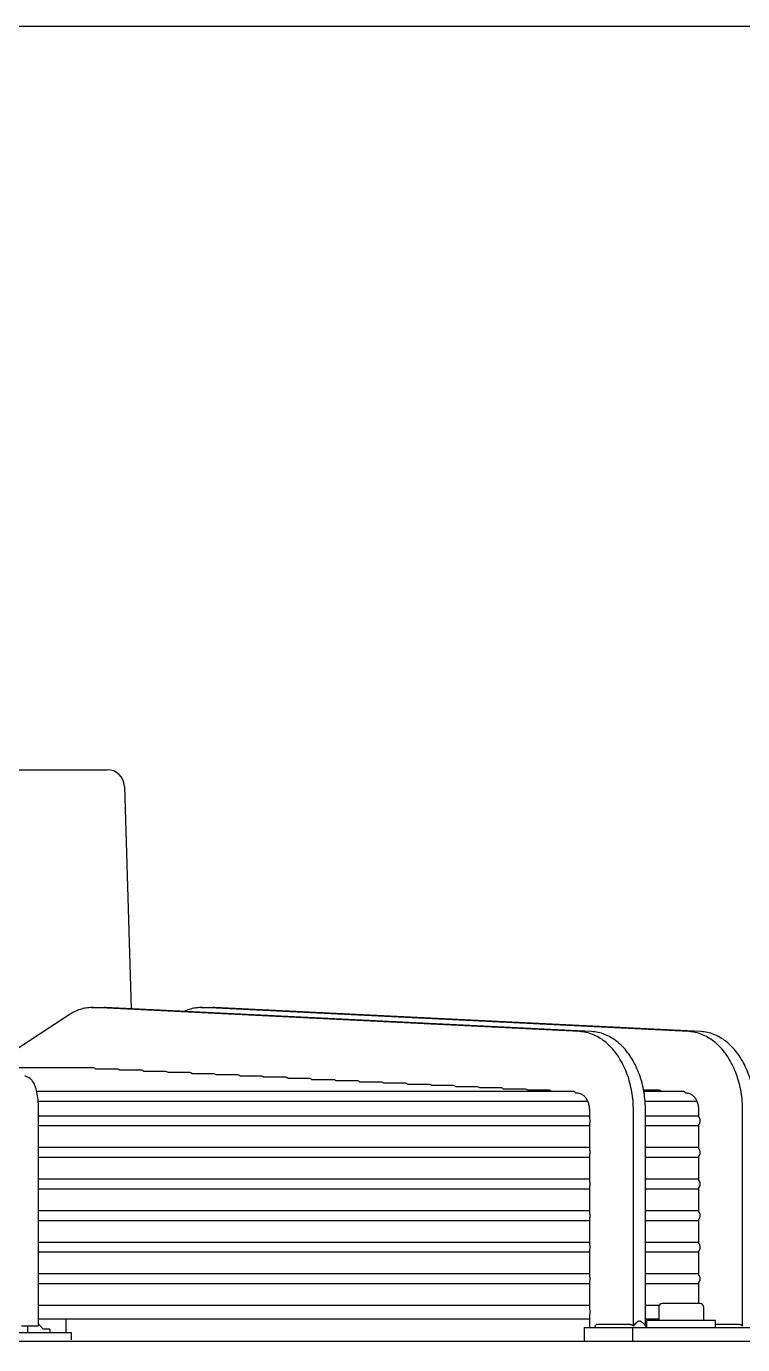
# Model space of a CAD drawing. Header units: millimetres. Extents: x 16200 to 32328, y 18593 to 29476.
# Drawn here: x 16581.1 to 16589.31, y 18984.1 to 18999.22 of the extents above; entities that cross this region are included whole.
import ezdxf

# ---------------------------------------------------------------- set-up
doc = ezdxf.new("R2010")
doc.units = ezdxf.units.MM
doc.header["$LTSCALE"] = 5
doc.layers.add('UNIT', color=6, linetype='Continuous')
doc.styles.add('SUBMITTAL', font='romans.shx', dxfattribs={"width": 0.75})
doc.dimstyles.new('SUBMITTAL', dxfattribs={"dimtxt": 0.09375, "dimasz": 0.09375, "dimexe": 0.03125, "dimexo": 0.0625, "dimgap": 0.0625, "dimtad": 0, "dimdec": 4, "dimzin": 4, "dimdsep": 46, "dimlunit": 4, "dimtxsty": 'SUBMITTAL', "dimcen": 0.09375, "dimclre": 6, "dimadec": 0, "dimazin": 0, "dimtfac": 1, "dimtdec": 0, "dimtofl": 0, "dimtmove": 0, "dimatfit": 3, "dimfxl": 0, "dimfrac": 2, "dimtolj": 1, "dimtzin": 4, "dimarcsym": 0})

msp = doc.modelspace()

# ---------------------------------------------------------------- linework, layer by layer
at = {"layer": 'UNIT'}
for p, q in [((16571.9477, 18990.6942), (16582.0271, 18990.6942)), ((16582.2238, 18990.5034), (16582.3017, 18987.9508)), ((16581.8485, 18987.9657), (16581.9877, 18987.9657)), ((16587.4437, 18987.6907), (16581.8689, 18987.9653)), ((16587.5829, 18987.6907), (16582.0081, 18987.9653)), ((16583.1013, 18987.9657), (16583.2405, 18987.9657)), ((16588.6964, 18987.6907), (16583.1216, 18987.9653)), ((16588.8356, 18987.6907), (16583.2608, 18987.9653)), ((16581.6024, 18987.8889), (16580.6655, 18987.2749)), ((16581.8716, 18987.2749), (16580.366, 18987.2749)), ((16582.1476, 18987.2601), (16581.8984, 18987.2601)), ((16582.4234, 18987.2466), (16582.1733, 18987.2466)), ((16582.699, 18987.2331), (16582.4491, 18987.2331)), ((16582.9745, 18987.2196), (16582.7247, 18987.2196)), ((16583.2498, 18987.2061), (16583.0001, 18987.2061)), ((16583.5251, 18987.1926), (16583.2755, 18987.1926)), ((16583.8002, 18987.1792), (16583.5507, 18987.1792)), ((16584.0753, 18987.1657), (16583.8259, 18987.1657)), ((16584.3503, 18987.1522), (16584.1009, 18987.1522)), ((16584.6252, 18987.1387), (16584.3759, 18987.1387)), ((16584.9001, 18987.1252), (16584.6508, 18987.1252)), ((16585.1749, 18987.1117), (16584.9257, 18987.1117)), ((16585.4496, 18987.0982), (16585.2005, 18987.0982)), ((16585.7243, 18987.0847), (16585.4752, 18987.0847)), ((16585.999, 18987.0712), (16585.7499, 18987.0712)), ((16586.2736, 18987.0577), (16586.0246, 18987.0577)), ((16586.5482, 18987.0442), (16586.2992, 18987.0442)), ((16586.8227, 18987.0307), (16586.5738, 18987.0307)), ((16587.0972, 18987.0172), (16586.8483, 18987.0172)), ((16588.358, 18987.0172), (16588.1797, 18987.0172)), ((16587.3717, 18987.0037), (16581.2194, 18987.0037)), ((16581.2364, 18986.8935), (16587.538, 18986.8935)), ((16587.4263, 18986.9824), (16587.4019, 18986.9836)), ((16588.6323, 18987.0037), (16588.1822, 18987.0037)), ((16588.1965, 18986.8935), (16588.7907, 18986.8935)), ((16588.679, 18986.9824), (16588.6627, 18986.9832)), ((16581.2412, 18984.3163), (16581.2412, 18986.7856)), ((16587.5608, 18986.7218), (16581.2412, 18986.7218)), ((16581.5185, 18986.7232), (16581.5185, 18986.7218)), ((16582.2681, 18986.7232), (16582.266, 18986.7218)), ((16582.4073, 18986.7232), (16582.4052, 18986.7218)), ((16583.4867, 18986.7232), (16583.4838, 18986.7218)), ((16587.5608, 18986.6965), (16587.5608, 18986.7856)), ((16588.0619, 18984.3128), (16588.0619, 18986.7856)), ((16588.2011, 18984.3163), (16588.2011, 18986.7856)), ((16588.8135, 18986.7218), (16588.2011, 18986.7218)), ((16588.8135, 18986.7089), (16588.8135, 18986.7856)), ((16589.3146, 18984.3128), (16589.3146, 18986.7856)), ((16581.2412, 18986.6115), (16587.5608, 18986.6115)), ((16587.5608, 18986.3343), (16587.5608, 18986.6368)), ((16588.2011, 18986.6115), (16588.8135, 18986.6115)), ((16588.8135, 18986.3467), (16588.8135, 18986.6244)), ((16587.5608, 18986.3596), (16581.2412, 18986.3596)), ((16587.5608, 18985.9721), (16587.5608, 18986.2746)), ((16588.8135, 18986.3596), (16588.2011, 18986.3596)), ((16588.8135, 18985.9845), (16588.8135, 18986.2622)), ((16581.2412, 18986.2493), (16587.5608, 18986.2493)), ((16588.2011, 18986.2493), (16588.8135, 18986.2493)), ((16587.5608, 18985.9974), (16581.2412, 18985.9974)), ((16588.8135, 18985.9974), (16588.2011, 18985.9974)), ((16581.2412, 18985.8871), (16587.5608, 18985.8871)), ((16587.5608, 18985.6099), (16587.5608, 18985.9124)), ((16588.2011, 18985.8871), (16588.8135, 18985.8871)), ((16588.8135, 18985.6223), (16588.8135, 18985.9)), ((16587.5608, 18985.6352), (16581.2412, 18985.6352)), ((16581.2412, 18985.5249), (16587.5608, 18985.5249)), ((16587.5608, 18985.2476), (16587.5608, 18985.5502)), ((16588.8135, 18985.6352), (16588.2011, 18985.6352)), ((16588.2011, 18985.5249), (16588.8135, 18985.5249)), ((16588.8135, 18985.2601), (16588.8135, 18985.5378)), ((16587.5608, 18985.2729), (16581.2412, 18985.2729)), ((16588.8135, 18985.2729), (16588.2011, 18985.2729)), ((16581.2412, 18985.1627), (16587.5608, 18985.1627)), ((16587.5608, 18984.8854), (16587.5608, 18985.188)), ((16588.2011, 18985.1627), (16588.8135, 18985.1627)), ((16588.8135, 18984.8978), (16588.8135, 18985.1756)), ((16587.5608, 18984.9107), (16581.2412, 18984.9107)), ((16588.8135, 18984.9107), (16588.2011, 18984.9107)), ((16581.2412, 18984.8005), (16587.5608, 18984.8005)), ((16587.5608, 18984.5074), (16587.5608, 18984.8258)), ((16588.2011, 18984.8005), (16588.8135, 18984.8005)), ((16588.8135, 18984.5722), (16588.8135, 18984.8134)), ((16587.5608, 18984.5485), (16581.2412, 18984.5485)), ((16588.3575, 18984.5485), (16588.2011, 18984.5485)), ((16588.3542, 18984.5328), (16588.3542, 18984.3753)), ((16588.8266, 18984.5722), (16588.3936, 18984.5722)), ((16588.866, 18984.5328), (16588.866, 18984.3753)), ((16581.0443, 18984.3163), (16581.2412, 18984.3163)), ((16581.1184, 18984.2395), (16581.1184, 18984.3163)), ((16581.2412, 18984.395), (16587.5608, 18984.395)), ((16581.5577, 18984.2395), (16581.5577, 18984.395)), ((16587.4966, 18984.2966), (16589.7237, 18984.2966)), ((16587.4966, 18984.2966), (16587.4966, 18984.1391)), ((16587.5608, 18984.2966), (16587.5608, 18984.4362)), ((16588.0201, 18984.3294), (16587.6358, 18984.3294)), ((16588.0533, 18984.2966), (16588.0533, 18984.1391)), ((16588.2011, 18984.395), (16588.3542, 18984.395)), ((16589.0038, 18984.3753), (16588.2164, 18984.3753)), ((16588.2164, 18984.301), (16588.2164, 18984.3753)), ((16589.0038, 18984.2966), (16589.0038, 18984.3753)), ((16589.2728, 18984.3294), (16589.0038, 18984.3294)), ((16560.1173, 18984.1391), (16593.8575, 18984.1391)), ((16572.3614, 18984.2395), (16581.6134, 18984.2395)), ((16581.3697, 18984.2789), (16581.291, 18984.2789)), ((16581.3697, 18984.2789), (16581.3697, 18984.2395)), ((16581.6134, 18984.2395), (16581.6134, 18984.1529))]:
    msp.add_line(p, q, dxfattribs=at)
for centre, radius, start, end in [((16582.0271, 18990.4974), 0.1969, 1.74849, 90), ((16582.374, 18986.73), 0.0787, 353.99009, 355.0051), ((16583.1614, 18986.73), 0.0787, 184.9949, 186.00991), ((16588.3936, 18984.5328), 0.0394, 90, 180), ((16588.8266, 18984.5328), 0.0394, 0, 90), ((16581.104, 18984.1437), 0.2307, 35.84734, 53.50274)]:
    msp.add_arc(centre, radius, start, end, dxfattribs=at)
for centre, major_axis, ratio, start_param, end_param in [((16581.8716, 18987.2198), (0, -0.0551), 0.71258, 2.3922752, 3.1416779), ((16582.1476, 18987.205), (0, -0.0551), 0.712077, 2.4267654, 3.1416684), ((16582.4234, 18987.1915), (0, -0.0551), 0.7116416, 2.4267545, 3.1416584), ((16582.699, 18987.178), (0, -0.0551), 0.7112612, 2.4267455, 3.1416501), ((16582.9745, 18987.1645), (0, -0.0551), 0.7109269, 2.4267379, 3.1416431), ((16583.2498, 18987.151), (0, -0.0551), 0.7106314, 2.4267316, 3.1416373), ((16583.5251, 18987.1375), (0, -0.0551), 0.710369, 2.4267261, 3.1416323), ((16583.8002, 18987.124), (0, -0.0551), 0.7101349, 2.4267215, 3.141628), ((16584.0753, 18987.1105), (0, -0.0551), 0.7099252, 2.4267175, 3.1416243), ((16584.3503, 18987.097), (0, -0.0551), 0.7097366, 2.426714, 3.1416211), ((16584.6252, 18987.0835), (0, -0.0551), 0.7095663, 2.426711, 3.1416184), ((16584.9001, 18987.07), (0, -0.0551), 0.7094121, 2.4267084, 3.1416159), ((16585.1749, 18987.0566), (0, -0.0551), 0.7092719, 2.4267061, 3.1416138), ((16585.4496, 18987.0431), (0, -0.0551), 0.7091442, 2.426704, 3.1416119), ((16585.7243, 18987.0296), (0, -0.0551), 0.7090275, 2.4267022, 3.1416103), ((16585.999, 18987.0161), (0, -0.0551), 0.7089205, 2.4267006, 3.1416088), ((16586.2736, 18987.0026), (0, -0.0551), 0.7088222, 2.4266992, 3.1416075), ((16586.5482, 18986.9891), (0, -0.0551), 0.7087318, 2.4266979, 3.1416063), ((16586.8227, 18986.9756), (0, -0.0551), 0.7086482, 2.4266968, 3.1416053), ((16587.0972, 18986.9621), (0, -0.0551), 0.708571, 2.4266957, 3.1416043), ((16588.358, 18986.9621), (0, -0.0551), 0.7080429, 2.4266911, 3.1416001), ((16587.3717, 18986.9486), (0, -0.0551), 0.7084995, 2.259884, 3.1416035), ((16588.6323, 18986.9486), (0, -0.0551), 0.7079972, 2.2505647, 3.1415995), ((16583.3931, 18986.7872), (-0.0428, 0.0886), 0.2345697, 2.2595874, 2.2822309), ((16588.7884, 18986.6666), (0, -0.0551), 0.7079678, 1.5708033, 2.4433758), ((16588.7884, 18986.6666), (0, -0.0551), 0.7079678, 0.6982169, 1.5707894), ((16588.7884, 18986.3044), (0, -0.0551), 0.7079678, 1.5708033, 2.4433758), ((16588.7884, 18986.3044), (0, -0.0551), 0.7079678, 0.6982169, 1.5707894), ((16588.7884, 18985.9422), (0, -0.0551), 0.7079678, 1.5708033, 2.4433758), ((16588.7884, 18985.9422), (0, -0.0551), 0.7079678, 0.6982169, 1.5707894), ((16588.7884, 18985.58), (0, -0.0551), 0.7079678, 1.5708033, 2.4433758), ((16588.7884, 18985.58), (0, -0.0551), 0.7079678, 0.6982169, 1.5707894), ((16588.7884, 18985.2178), (0, -0.0551), 0.7079678, 1.5708033, 2.4433758), ((16588.7884, 18985.2178), (0, -0.0551), 0.7079678, 0.6982169, 1.5707894), ((16588.7884, 18984.8556), (0, -0.0551), 0.7079678, 1.5708033, 2.4433758), ((16588.7884, 18984.8556), (0, -0.0551), 0.7079678, 0.6982169, 1.5707894), ((16586.6397, 18985.7052), (0, -1.969), 0.7071068, 0.7736158, 0.7971806)]:
    msp.add_ellipse(centre, major_axis=major_axis, ratio=ratio, start_param=start_param, end_param=end_param, dxfattribs=at)
for points, knots in [([(16581.8689, 18987.9652), (16581.846, 18987.9663), (16581.823, 18987.9656), (16581.8002, 18987.9629), (16581.7773, 18987.9602), (16581.7547, 18987.9557), (16581.7323, 18987.9493), (16581.7099, 18987.9428), (16581.6878, 18987.9346), (16581.666, 18987.9245), (16581.6443, 18987.9144), (16581.623, 18987.9025), (16581.6024, 18987.889)], [0, 0, 0, 0, 0.2503763, 0.2503763, 0.2503763, 0.5005641, 0.5005641, 0.5005641, 0.7507518, 0.7507518, 0.7507518, 1, 1, 1, 1]), ([(16583.1216, 18987.9652), (16583.0988, 18987.9663), (16583.0758, 18987.9656), (16583.0529, 18987.9629), (16583.0301, 18987.9602), (16583.0074, 18987.9557), (16582.985, 18987.9493), (16582.9627, 18987.9428), (16582.9405, 18987.9346), (16582.9188, 18987.9245), (16582.9162, 18987.9233), (16582.9136, 18987.9221), (16582.9111, 18987.9208)], [0, 0, 0, 0, 0.25037629, 0.25037629, 0.25037629, 0.50056405, 0.50056405, 0.50056405, 0.75075182, 0.75075182, 0.75075182, 0.78029111, 0.78029111, 0.78029111, 0.78029111]), ([(16588.0619, 18986.7856), (16588.0619, 18986.8212), (16588.0603, 18986.8571), (16588.0574, 18986.8925), (16588.0544, 18986.9279), (16588.05, 18986.9629), (16588.0441, 18986.9976), (16588.0382, 18987.0322), (16588.0308, 18987.0666), (16588.022, 18987.1001), (16588.0133, 18987.1335), (16588.0032, 18987.166), (16587.9917, 18987.1978), (16587.9802, 18987.2295), (16587.9673, 18987.2605), (16587.9532, 18987.2901), (16587.9392, 18987.3198), (16587.924, 18987.348), (16587.9076, 18987.3751), (16587.8911, 18987.4022), (16587.8735, 18987.428), (16587.8549, 18987.4522), (16587.8364, 18987.4763), (16587.8169, 18987.4988), (16587.7965, 18987.5196), (16587.776, 18987.5405), (16587.7546, 18987.5598), (16587.7325, 18987.5771), (16587.7105, 18987.5944), (16587.6878, 18987.6098), (16587.6645, 18987.6234), (16587.6412, 18987.6369), (16587.6171, 18987.6485), (16587.5928, 18987.6581), (16587.5686, 18987.6676), (16587.544, 18987.6751), (16587.5191, 18987.6805), (16587.4942, 18987.686), (16587.4688, 18987.6894), (16587.4437, 18987.6906)], [0, 0, 0, 0, 0.076921, 0.076921, 0.076921, 0.1538421, 0.1538421, 0.1538421, 0.2307631, 0.2307631, 0.2307631, 0.3076842, 0.3076842, 0.3076842, 0.3846052, 0.3846052, 0.3846052, 0.4615263, 0.4615263, 0.4615263, 0.5384473, 0.5384473, 0.5384473, 0.6153684, 0.6153684, 0.6153684, 0.6922894, 0.6922894, 0.6922894, 0.7692105, 0.7692105, 0.7692105, 0.8461315, 0.8461315, 0.8461315, 0.9230526, 0.9230526, 0.9230526, 1, 1, 1, 1]), ([(16588.2011, 18986.7856), (16588.2011, 18986.8212), (16588.1995, 18986.8571), (16588.1966, 18986.8925), (16588.1936, 18986.9279), (16588.1892, 18986.9629), (16588.1833, 18986.9976), (16588.1774, 18987.0322), (16588.1699, 18987.0666), (16588.1612, 18987.1001), (16588.1524, 18987.1335), (16588.1424, 18987.166), (16588.1309, 18987.1978), (16588.1194, 18987.2295), (16588.1065, 18987.2605), (16588.0924, 18987.2901), (16588.0784, 18987.3198), (16588.0632, 18987.348), (16588.0468, 18987.3751), (16588.0303, 18987.4022), (16588.0127, 18987.428), (16587.9941, 18987.4522), (16587.9756, 18987.4763), (16587.9561, 18987.4988), (16587.9357, 18987.5196), (16587.9152, 18987.5405), (16587.8938, 18987.5598), (16587.8717, 18987.5771), (16587.8497, 18987.5944), (16587.827, 18987.6098), (16587.8037, 18987.6234), (16587.7804, 18987.6369), (16587.7563, 18987.6485), (16587.732, 18987.6581), (16587.7078, 18987.6676), (16587.6832, 18987.6751), (16587.6583, 18987.6805), (16587.6333, 18987.686), (16587.608, 18987.6894), (16587.5829, 18987.6906)], [0, 0, 0, 0, 0.076921, 0.076921, 0.076921, 0.1538421, 0.1538421, 0.1538421, 0.2307631, 0.2307631, 0.2307631, 0.3076842, 0.3076842, 0.3076842, 0.3846052, 0.3846052, 0.3846052, 0.4615263, 0.4615263, 0.4615263, 0.5384473, 0.5384473, 0.5384473, 0.6153684, 0.6153684, 0.6153684, 0.6922894, 0.6922894, 0.6922894, 0.7692105, 0.7692105, 0.7692105, 0.8461315, 0.8461315, 0.8461315, 0.9230526, 0.9230526, 0.9230526, 1, 1, 1, 1]), ([(16589.3146, 18986.7856), (16589.3146, 18986.8212), (16589.3131, 18986.8571), (16589.3101, 18986.8925), (16589.3072, 18986.9279), (16589.3027, 18986.9629), (16589.2968, 18986.9976), (16589.2909, 18987.0322), (16589.2835, 18987.0666), (16589.2748, 18987.1001), (16589.266, 18987.1335), (16589.2559, 18987.166), (16589.2444, 18987.1978), (16589.2329, 18987.2295), (16589.22, 18987.2605), (16589.206, 18987.2901), (16589.1919, 18987.3198), (16589.1767, 18987.348), (16589.1603, 18987.3751), (16589.1439, 18987.4022), (16589.1262, 18987.428), (16589.1077, 18987.4522), (16589.0891, 18987.4763), (16589.0697, 18987.4988), (16589.0492, 18987.5196), (16589.0288, 18987.5405), (16589.0073, 18987.5598), (16588.9853, 18987.5771), (16588.9632, 18987.5944), (16588.9406, 18987.6098), (16588.9173, 18987.6234), (16588.8939, 18987.6369), (16588.8699, 18987.6485), (16588.8456, 18987.6581), (16588.8213, 18987.6676), (16588.7968, 18987.6751), (16588.7718, 18987.6805), (16588.7469, 18987.686), (16588.7216, 18987.6894), (16588.6964, 18987.6906)], [0, 0, 0, 0, 0.076921, 0.076921, 0.076921, 0.1538421, 0.1538421, 0.1538421, 0.2307631, 0.2307631, 0.2307631, 0.3076842, 0.3076842, 0.3076842, 0.3846052, 0.3846052, 0.3846052, 0.4615263, 0.4615263, 0.4615263, 0.5384473, 0.5384473, 0.5384473, 0.6153684, 0.6153684, 0.6153684, 0.6922894, 0.6922894, 0.6922894, 0.7692105, 0.7692105, 0.7692105, 0.8461315, 0.8461315, 0.8461315, 0.9230526, 0.9230526, 0.9230526, 1, 1, 1, 1]), ([(16589.4538, 18986.7856), (16589.4538, 18986.8212), (16589.4523, 18986.8571), (16589.4493, 18986.8925), (16589.4464, 18986.9279), (16589.4419, 18986.9629), (16589.436, 18986.9976), (16589.4301, 18987.0322), (16589.4227, 18987.0666), (16589.4139, 18987.1001), (16589.4052, 18987.1335), (16589.3951, 18987.166), (16589.3836, 18987.1978), (16589.3721, 18987.2295), (16589.3592, 18987.2605), (16589.3452, 18987.2901), (16589.3311, 18987.3198), (16589.3159, 18987.348), (16589.2995, 18987.3751), (16589.2831, 18987.4022), (16589.2654, 18987.428), (16589.2469, 18987.4522), (16589.2283, 18987.4763), (16589.2088, 18987.4988), (16589.1884, 18987.5196), (16589.168, 18987.5405), (16589.1465, 18987.5598), (16589.1245, 18987.5771), (16589.1024, 18987.5944), (16589.0798, 18987.6098), (16589.0565, 18987.6234), (16589.0331, 18987.6369), (16589.0091, 18987.6485), (16588.9848, 18987.6581), (16588.9605, 18987.6676), (16588.936, 18987.6751), (16588.911, 18987.6805), (16588.8861, 18987.686), (16588.8608, 18987.6894), (16588.8356, 18987.6906)], [0, 0, 0, 0, 0.076921, 0.076921, 0.076921, 0.1538421, 0.1538421, 0.1538421, 0.2307631, 0.2307631, 0.2307631, 0.3076842, 0.3076842, 0.3076842, 0.3846052, 0.3846052, 0.3846052, 0.4615263, 0.4615263, 0.4615263, 0.5384473, 0.5384473, 0.5384473, 0.6153684, 0.6153684, 0.6153684, 0.6922894, 0.6922894, 0.6922894, 0.7692105, 0.7692105, 0.7692105, 0.8461315, 0.8461315, 0.8461315, 0.9230526, 0.9230526, 0.9230526, 1, 1, 1, 1]), ([(16581.2412, 18986.7856), (16581.2412, 18986.8185), (16581.2399, 18986.8513), (16581.2347, 18986.9146), (16581.2308, 18986.9451), (16581.2204, 18987.0019), (16581.214, 18987.0283), (16581.1974, 18987.0769), (16581.1879, 18987.0993), (16581.1641, 18987.132), (16581.155, 18987.1425), (16581.1289, 18987.1629), (16581.1107, 18987.173), (16581.0866, 18987.1776), (16581.0844, 18987.178), (16581.0822, 18987.1783)], [1.5707963, 1.5707963, 1.5707963, 1.5707963, 1.8779743, 1.8779743, 2.1851522, 2.1851522, 2.4923302, 2.4923302, 2.7995081, 2.7995081, 2.9409737, 2.9409737, 3.0918576, 3.0918576, 3.1066861, 3.1066861, 3.1066861, 3.1066861]), ([(16587.5608, 18986.7856), (16587.5608, 18986.7934), (16587.5604, 18986.8011), (16587.5598, 18986.8088), (16587.5591, 18986.8165), (16587.5582, 18986.8242), (16587.5569, 18986.8317), (16587.5556, 18986.8392), (16587.554, 18986.8466), (16587.5521, 18986.8539), (16587.5502, 18986.8612), (16587.548, 18986.8683), (16587.5455, 18986.8752), (16587.543, 18986.8821), (16587.5402, 18986.8888), (16587.5372, 18986.8952), (16587.5341, 18986.9016), (16587.5308, 18986.9078), (16587.5272, 18986.9137), (16587.5236, 18986.9196), (16587.5198, 18986.9252), (16587.5158, 18986.9304), (16587.5118, 18986.9357), (16587.5075, 18986.9406), (16587.503, 18986.9452), (16587.4986, 18986.9497), (16587.494, 18986.9539), (16587.4892, 18986.9576), (16587.4844, 18986.9614), (16587.4794, 18986.9648), (16587.4743, 18986.9677), (16587.4692, 18986.9707), (16587.464, 18986.9732), (16587.4588, 18986.9753), (16587.4535, 18986.9773), (16587.4481, 18986.979), (16587.4427, 18986.9802), (16587.4372, 18986.9814), (16587.4318, 18986.9821), (16587.4263, 18986.9824)], [0, 0, 0, 0, 0.076921, 0.076921, 0.076921, 0.153842, 0.153842, 0.153842, 0.230763, 0.230763, 0.230763, 0.307684, 0.307684, 0.307684, 0.384605, 0.384605, 0.384605, 0.461526, 0.461526, 0.461526, 0.538447, 0.538447, 0.538447, 0.615368, 0.615368, 0.615368, 0.692289, 0.692289, 0.692289, 0.7692101, 0.7692101, 0.7692101, 0.8461311, 0.8461311, 0.8461311, 0.9230521, 0.9230521, 0.9230521, 1, 1, 1, 1]), ([(16588.8135, 18986.7856), (16588.8135, 18986.7934), (16588.8132, 18986.8011), (16588.8125, 18986.8088), (16588.8119, 18986.8165), (16588.8109, 18986.8242), (16588.8096, 18986.8317), (16588.8084, 18986.8392), (16588.8068, 18986.8466), (16588.8049, 18986.8539), (16588.803, 18986.8612), (16588.8007, 18986.8683), (16588.7982, 18986.8752), (16588.7958, 18986.8821), (16588.793, 18986.8888), (16588.7899, 18986.8952), (16588.7869, 18986.9016), (16588.7835, 18986.9078), (16588.78, 18986.9137), (16588.7764, 18986.9196), (16588.7726, 18986.9252), (16588.7685, 18986.9304), (16588.7645, 18986.9357), (16588.7602, 18986.9406), (16588.7558, 18986.9452), (16588.7513, 18986.9497), (16588.7467, 18986.9539), (16588.7419, 18986.9576), (16588.7371, 18986.9614), (16588.7321, 18986.9648), (16588.7271, 18986.9677), (16588.722, 18986.9707), (16588.7168, 18986.9732), (16588.7115, 18986.9753), (16588.7062, 18986.9773), (16588.7008, 18986.979), (16588.6954, 18986.9802), (16588.69, 18986.9814), (16588.6845, 18986.9821), (16588.679, 18986.9824)], [0, 0, 0, 0, 0.076921, 0.076921, 0.076921, 0.153842, 0.153842, 0.153842, 0.230763, 0.230763, 0.230763, 0.307684, 0.307684, 0.307684, 0.384605, 0.384605, 0.384605, 0.461526, 0.461526, 0.461526, 0.538447, 0.538447, 0.538447, 0.615368, 0.615368, 0.615368, 0.692289, 0.692289, 0.692289, 0.7692101, 0.7692101, 0.7692101, 0.8461311, 0.8461311, 0.8461311, 0.9230521, 0.9230521, 0.9230521, 1, 1, 1, 1]), ([(16587.567, 18986.6666), (16587.567, 18986.6734), (16587.5658, 18986.6814), (16587.5632, 18986.6906), (16587.5621, 18986.6936), (16587.5608, 18986.6965)], [-0.830133896, -0.830133896, -0.830133896, -0.830133896, -0.778331745, -0.778331745, -0.754611842, -0.754611842, -0.754611842, -0.754611842]), ([(16587.5608, 18986.6368), (16587.5621, 18986.6397), (16587.5632, 18986.6427), (16587.5658, 18986.6519), (16587.567, 18986.6599), (16587.567, 18986.6666)], [-0.075522054, -0.075522054, -0.075522054, -0.075522054, -0.051802151, -0.051802151, 0, 0, 0, 0]), ([(16587.567, 18986.3044), (16587.567, 18986.3112), (16587.5658, 18986.3192), (16587.5632, 18986.3284), (16587.5621, 18986.3314), (16587.5608, 18986.3343)], [-0.830133896, -0.830133896, -0.830133896, -0.830133896, -0.778331745, -0.778331745, -0.754611842, -0.754611842, -0.754611842, -0.754611842]), ([(16587.5608, 18986.2746), (16587.5621, 18986.2775), (16587.5632, 18986.2805), (16587.5658, 18986.2896), (16587.567, 18986.2976), (16587.567, 18986.3044)], [-0.075522054, -0.075522054, -0.075522054, -0.075522054, -0.051802151, -0.051802151, 0, 0, 0, 0]), ([(16587.567, 18985.9422), (16587.567, 18985.949), (16587.5658, 18985.957), (16587.5632, 18985.9662), (16587.5621, 18985.9692), (16587.5608, 18985.9721)], [0, 0, 0, 0, 0.051802151, 0.051802151, 0.075522054, 0.075522054, 0.075522054, 0.075522054]), ([(16587.5608, 18985.9124), (16587.5621, 18985.9153), (16587.5632, 18985.9183), (16587.5658, 18985.9274), (16587.567, 18985.9354), (16587.567, 18985.9422)], [0.754611842, 0.754611842, 0.754611842, 0.754611842, 0.778331745, 0.778331745, 0.830133896, 0.830133896, 0.830133896, 0.830133896]), ([(16587.567, 18985.58), (16587.567, 18985.5868), (16587.5658, 18985.5948), (16587.5632, 18985.604), (16587.5621, 18985.607), (16587.5608, 18985.6099)], [0, 0, 0, 0, 0.051802151, 0.051802151, 0.075522054, 0.075522054, 0.075522054, 0.075522054]), ([(16587.5608, 18985.5502), (16587.5621, 18985.5531), (16587.5632, 18985.5561), (16587.5658, 18985.5652), (16587.567, 18985.5732), (16587.567, 18985.58)], [0.754611843, 0.754611843, 0.754611843, 0.754611843, 0.778331746, 0.778331746, 0.830133897, 0.830133897, 0.830133897, 0.830133897]), ([(16587.567, 18985.2178), (16587.567, 18985.2246), (16587.5658, 18985.2326), (16587.5632, 18985.2418), (16587.5621, 18985.2448), (16587.5608, 18985.2476)], [0, 0, 0, 0, 0.051802151, 0.051802151, 0.075522054, 0.075522054, 0.075522054, 0.075522054]), ([(16587.5608, 18985.188), (16587.5621, 18985.1909), (16587.5632, 18985.1939), (16587.5658, 18985.203), (16587.567, 18985.211), (16587.567, 18985.2178)], [0.754610412, 0.754610412, 0.754610412, 0.754610412, 0.77830675, 0.77830675, 0.830133897, 0.830133897, 0.830133897, 0.830133897]), ([(16587.567, 18984.8556), (16587.567, 18984.8624), (16587.5658, 18984.8704), (16587.5632, 18984.8796), (16587.5621, 18984.8826), (16587.5608, 18984.8854)], [0, 0, 0, 0, 0.051802151, 0.051802151, 0.075522054, 0.075522054, 0.075522054, 0.075522054]), ([(16587.5608, 18984.8258), (16587.5621, 18984.8287), (16587.5632, 18984.8317), (16587.5658, 18984.8408), (16587.567, 18984.8488), (16587.567, 18984.8556)], [-0.075522054, -0.075522054, -0.075522054, -0.075522054, -0.051802151, -0.051802151, 0, 0, 0, 0]), ([(16587.567, 18984.4718), (16587.567, 18984.4812), (16587.5654, 18984.4924), (16587.5622, 18984.5032), (16587.5615, 18984.5053), (16587.5608, 18984.5074)], [-1.156260963, -1.156260963, -1.156260963, -1.156260963, -1.084108004, -1.084108004, -1.067161101, -1.067161101, -1.067161101, -1.067161101]), ([(16587.5608, 18984.4362), (16587.5615, 18984.4382), (16587.5622, 18984.4404), (16587.5654, 18984.4512), (16587.567, 18984.4623), (16587.567, 18984.4718)], [1.067161101, 1.067161101, 1.067161101, 1.067161101, 1.084108004, 1.084108004, 1.156260963, 1.156260963, 1.156260963, 1.156260963]), ([(16588.0619, 18984.3128), (16588.0549, 18984.3179), (16588.0475, 18984.3224), (16588.0365, 18984.3267), (16588.033, 18984.3278), (16588.0278, 18984.3288), (16588.0261, 18984.329), (16588.023, 18984.3293), (16588.0216, 18984.3294), (16588.0201, 18984.3294)], [-0.15736197, -0.15736197, -0.15736197, -0.15736197, -0.07242537, -0.07242537, -0.03362782, -0.03362782, -0.01579049, -0.01579049, 0, 0, 0, 0]), ([(16588.1732, 18984.3448), (16588.17, 18984.3482), (16588.1669, 18984.3512), (16588.158, 18984.3594), (16588.1523, 18984.3638), (16588.1439, 18984.3682), (16588.141, 18984.3694), (16588.1359, 18984.3706), (16588.1337, 18984.3709), (16588.1292, 18984.3709), (16588.127, 18984.3706), (16588.1219, 18984.3694), (16588.119, 18984.3682), (16588.1106, 18984.3638), (16588.1049, 18984.3594), (16588.0884, 18984.3443), (16588.0764, 18984.3305), (16588.0619, 18984.3128)], [-0.70512845, -0.70512845, -0.70512845, -0.70512845, -0.64697279, -0.64697279, -0.53019487, -0.53019487, -0.47055032, -0.47055032, -0.42676959, -0.42676959, -0.38298885, -0.38298885, -0.32334424, -0.32334424, -0.20656606, -0.20656606, -0.00000111, -0.00000111, -0.00000111, -0.00000111]), ([(16589.3146, 18984.3128), (16589.3077, 18984.3179), (16589.3003, 18984.3224), (16589.2893, 18984.3267), (16589.2857, 18984.3278), (16589.2805, 18984.3288), (16589.2789, 18984.329), (16589.2758, 18984.3293), (16589.2743, 18984.3294), (16589.2728, 18984.3294)], [-0.15736195, -0.15736195, -0.15736195, -0.15736195, -0.07243039, -0.07243039, -0.03362963, -0.03362963, -0.01579125, -0.01579125, 0, 0, 0, 0])]:
    msp.add_open_spline(points, degree=3, knots=knots, dxfattribs=at)
for points in [[(16582.006, 18987.9653), (16582, 18987.9656), (16581.9938, 18987.9657), (16581.9877, 18987.9657)], [(16583.2588, 18987.9653), (16583.2527, 18987.9656), (16583.2466, 18987.9657), (16583.2405, 18987.9657)], [(16588.1732, 18984.3448), (16588.1888, 18984.3285), (16588.2048, 18984.3124), (16588.2209, 18984.2966)]]:
    msp.add_open_spline(points, degree=3, dxfattribs=at)

# ---------------------------------------------------------------- leaders
msp.add_leader([(16742.7486, 18980.974), (16729.1466, 18999.2204), (16522.6653, 18999.2204)], dimstyle='SUBMITTAL', override={"dimscale": 36, "dimarcsym": 1}, dxfattribs=at)

doc.saveas('drawing.dxf')
